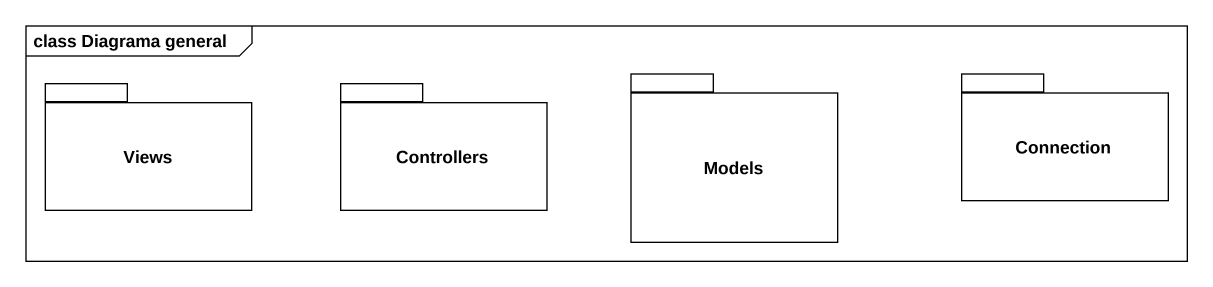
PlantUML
@startuml
mainframe class Diagrama general
package Views {
}
package Controllers {
}
package Models {
}
package Connection {
}
@enduml
